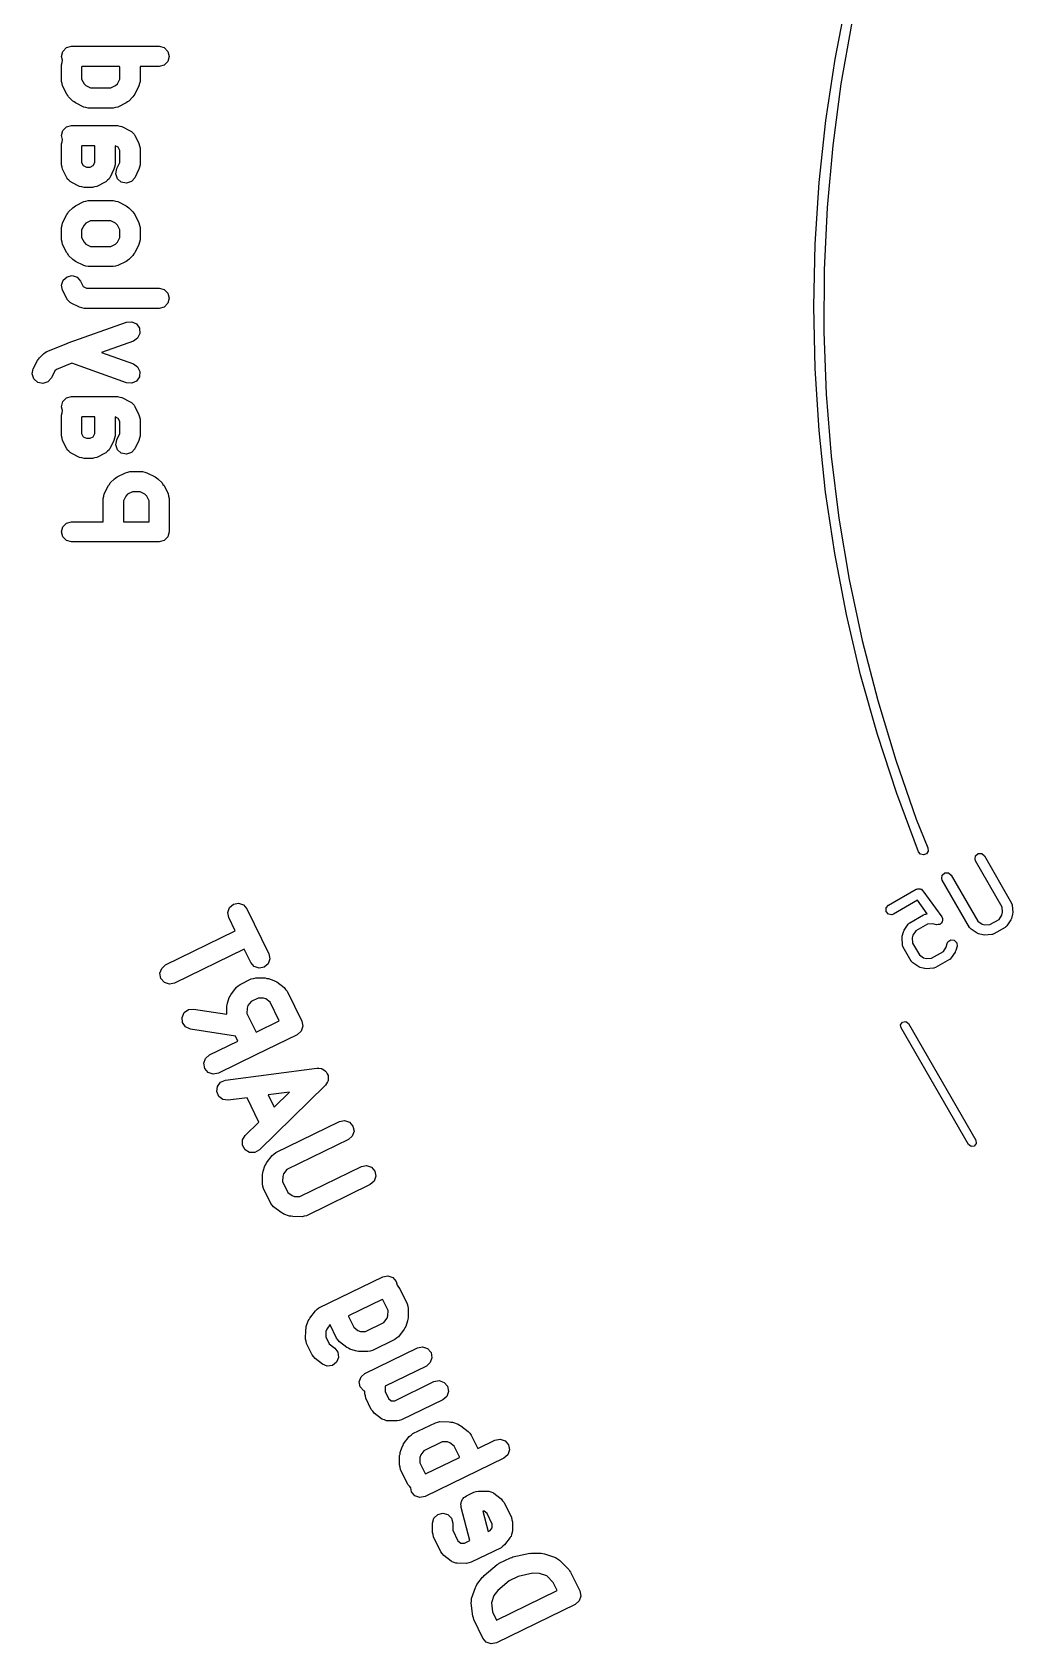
# Model space of a CAD drawing. Extents: x -1.35 to 1.47, y -0.86 to 0.86.
# Drawn here: x -1.316 to -0.743, y -0.781 to 0.161 of the extents above; entities that cross this region are included whole.
import ezdxf

# ---------------------------------------------------------------- set-up
doc = ezdxf.new("R2010")
doc.units = 0
doc.header["$MEASUREMENT"] = 0
doc.layers.add('BLACK', color=7, linetype='CONTINUOUS')

msp = doc.modelspace()

# ---------------------------------------------------------------- linework, layer by layer
at = {"layer": 'BLACK', "linetype": 'CONTINUOUS'}
for p, q in [((-0.84671, 0.14511), (-0.83983, 0.18072)), ((-0.83691, 0.16664), (-0.84326, 0.13081)), ((-1.29786, 0.14975), (-1.2957, 0.15191)), ((-1.2957, 0.15191), (-1.29275, 0.1527)), ((-1.29275, 0.1527), (-1.24157, 0.1527)), ((-1.24157, 0.1527), (-1.23861, 0.15191)), ((-1.23861, 0.15191), (-1.23645, 0.14975)), ((-1.29865, 0.14679), (-1.29786, 0.14975)), ((-1.29804, 0.14451), (-1.29865, 0.14679)), ((-1.29865, 0.14192), (-1.2983, 0.14323)), ((-1.29865, 0.13217), (-1.29865, 0.14192)), ((-1.2983, 0.14323), (-1.29804, 0.14451)), ((-1.23861, 0.14168), (-1.24157, 0.14089)), ((-1.23645, 0.14384), (-1.23861, 0.14168)), ((-1.23645, 0.14975), (-1.23566, 0.14679)), ((-1.23566, 0.14679), (-1.23645, 0.14384)), ((-0.85208, 0.10924), (-0.84671, 0.14511)), ((-1.2983, 0.13086), (-1.29865, 0.13217)), ((-1.28666, 0.14089), (-1.28684, 0.14053)), ((-1.28684, 0.14053), (-1.28684, 0.13356)), ((-1.28684, 0.13356), (-1.28546, 0.13079)), ((-1.26471, 0.14089), (-1.28666, 0.14089)), ((-1.26592, 0.13079), (-1.26453, 0.13356)), ((-1.26453, 0.14053), (-1.26471, 0.14089)), ((-1.26453, 0.13356), (-1.26453, 0.14053)), ((-1.25272, 0.13217), (-1.25307, 0.13086)), ((-1.24157, 0.14089), (-1.25272, 0.14089)), ((-1.25272, 0.14089), (-1.25272, 0.13217)), ((-1.29803, 0.12953), (-1.2983, 0.13086)), ((-1.29559, 0.12466), (-1.29803, 0.12953)), ((-1.29496, 0.12394), (-1.29559, 0.12466)), ((-1.29449, 0.12312), (-1.29496, 0.12394)), ((-1.29205, 0.12068), (-1.29449, 0.12312)), ((-1.28546, 0.13079), (-1.28438, 0.12971)), ((-1.28438, 0.12971), (-1.28161, 0.12833)), ((-1.28161, 0.12833), (-1.26977, 0.12833)), ((-1.26977, 0.12833), (-1.267, 0.12971)), ((-1.267, 0.12971), (-1.26592, 0.13079)), ((-1.25689, 0.12312), (-1.25933, 0.12068)), ((-1.25641, 0.12394), (-1.25689, 0.12312)), ((-1.25578, 0.12466), (-1.25641, 0.12394)), ((-1.25335, 0.12953), (-1.25578, 0.12466)), ((-1.25307, 0.13086), (-1.25335, 0.12953)), ((-0.84326, 0.13081), (-0.84807, 0.09474)), ((-1.29123, 0.12021), (-1.29205, 0.12068)), ((-1.29051, 0.11958), (-1.29123, 0.12021)), ((-1.28564, 0.11714), (-1.29051, 0.11958)), ((-1.28431, 0.11687), (-1.28564, 0.11714)), ((-1.283, 0.11652), (-1.28431, 0.11687)), ((-1.26838, 0.11652), (-1.283, 0.11652)), ((-1.26707, 0.11687), (-1.26838, 0.11652)), ((-1.26574, 0.11714), (-1.26707, 0.11687)), ((-1.26086, 0.11958), (-1.26574, 0.11714)), ((-1.26015, 0.12021), (-1.26086, 0.11958)), ((-1.25933, 0.12068), (-1.26015, 0.12021)), ((-1.29786, 0.10344), (-1.2957, 0.1056)), ((-1.2957, 0.1056), (-1.29275, 0.10639)), ((-1.29275, 0.10639), (-1.26594, 0.10639)), ((-1.26594, 0.10639), (-1.26463, 0.10604)), ((-1.26463, 0.10604), (-1.2633, 0.10577)), ((-1.2633, 0.10577), (-1.25842, 0.10333)), ((-0.85593, 0.07317), (-0.85208, 0.10924)), ((-1.29865, 0.10049), (-1.29786, 0.10344)), ((-1.29804, 0.0982), (-1.29865, 0.10049)), ((-1.29865, 0.09561), (-1.2983, 0.09692)), ((-1.29865, 0.08343), (-1.29865, 0.09561)), ((-1.2983, 0.09692), (-1.29804, 0.0982)), ((-1.28666, 0.09458), (-1.28684, 0.09422)), ((-1.28684, 0.09422), (-1.28684, 0.08482)), ((-1.27916, 0.09458), (-1.28666, 0.09458)), ((-1.27916, 0.08482), (-1.27916, 0.09458)), ((-1.2672, 0.09451), (-1.26735, 0.09422)), ((-1.26735, 0.09422), (-1.26735, 0.08343)), ((-1.26547, 0.09365), (-1.2672, 0.09451)), ((-1.25842, 0.10333), (-1.25815, 0.10309)), ((-1.25815, 0.10309), (-1.25781, 0.10298)), ((-1.25781, 0.10298), (-1.25702, 0.10209)), ((-1.25702, 0.10209), (-1.25614, 0.1013)), ((-1.25614, 0.1013), (-1.25602, 0.10096)), ((-1.25602, 0.10096), (-1.25578, 0.10069)), ((-1.25578, 0.10069), (-1.25335, 0.09582)), ((-1.25335, 0.09582), (-1.25307, 0.09449)), ((-1.25307, 0.09449), (-1.25272, 0.09318)), ((-0.84807, 0.09474), (-0.85133, 0.05849)), ((-1.28684, 0.08482), (-1.28591, 0.08295)), ((-1.28009, 0.08295), (-1.27916, 0.08482)), ((-1.26635, 0.08119), (-1.26453, 0.08482)), ((-1.26453, 0.09178), (-1.26547, 0.09365)), ((-1.26453, 0.08482), (-1.26453, 0.09178)), ((-1.25272, 0.09318), (-1.25272, 0.08343)), ((-1.2983, 0.08212), (-1.29865, 0.08343)), ((-1.29803, 0.08079), (-1.2983, 0.08212)), ((-1.29559, 0.07591), (-1.29803, 0.08079)), ((-1.29535, 0.07564), (-1.29559, 0.07591)), ((-1.29524, 0.0753), (-1.29535, 0.07564)), ((-1.28591, 0.08295), (-1.28404, 0.08202)), ((-1.28404, 0.08202), (-1.28196, 0.08202)), ((-1.28196, 0.08202), (-1.28009, 0.08295)), ((-1.27065, 0.07564), (-1.27076, 0.0753)), ((-1.27041, 0.07591), (-1.27065, 0.07564)), ((-1.26797, 0.08079), (-1.27041, 0.07591)), ((-1.2677, 0.08212), (-1.26797, 0.08079)), ((-1.26735, 0.08343), (-1.2677, 0.08212)), ((-1.26696, 0.0782), (-1.26635, 0.08119)), ((-1.26599, 0.0753), (-1.26696, 0.0782)), ((-1.25578, 0.07591), (-1.25781, 0.07362)), ((-1.25335, 0.08079), (-1.25578, 0.07591)), ((-1.25307, 0.08212), (-1.25335, 0.08079)), ((-1.25272, 0.08343), (-1.25307, 0.08212)), ((-1.29435, 0.07451), (-1.29524, 0.0753)), ((-1.29356, 0.07362), (-1.29435, 0.07451)), ((-1.29322, 0.07351), (-1.29356, 0.07362)), ((-1.29295, 0.07327), (-1.29322, 0.07351)), ((-1.28808, 0.07083), (-1.29295, 0.07327)), ((-1.28675, 0.07056), (-1.28808, 0.07083)), ((-1.28544, 0.07021), (-1.28675, 0.07056)), ((-1.28056, 0.07021), (-1.28544, 0.07021)), ((-1.27925, 0.07056), (-1.28056, 0.07021)), ((-1.27792, 0.07083), (-1.27925, 0.07056)), ((-1.27305, 0.07327), (-1.27792, 0.07083)), ((-1.27278, 0.07351), (-1.27305, 0.07327)), ((-1.27243, 0.07362), (-1.27278, 0.07351)), ((-1.27165, 0.07451), (-1.27243, 0.07362)), ((-1.27076, 0.0753), (-1.27165, 0.07451)), ((-1.26371, 0.07327), (-1.26599, 0.0753)), ((-1.26071, 0.07266), (-1.26371, 0.07327)), ((-1.25781, 0.07362), (-1.26071, 0.07266)), ((-0.85826, 0.03697), (-0.85593, 0.07317)), ((-1.29449, 0.05592), (-1.29205, 0.05836)), ((-1.29205, 0.05836), (-1.29123, 0.05883)), ((-1.29123, 0.05883), (-1.29051, 0.05946)), ((-1.29051, 0.05946), (-1.28564, 0.0619)), ((-1.28564, 0.0619), (-1.28431, 0.06217)), ((-1.28431, 0.06217), (-1.283, 0.06252)), ((-1.283, 0.06252), (-1.26838, 0.06252)), ((-1.26838, 0.06252), (-1.26707, 0.06217)), ((-1.26707, 0.06217), (-1.26574, 0.0619)), ((-1.26574, 0.0619), (-1.26086, 0.05946)), ((-1.26086, 0.05946), (-1.26015, 0.05883)), ((-1.26015, 0.05883), (-1.25933, 0.05836)), ((-1.25933, 0.05836), (-1.25689, 0.05592)), ((-0.85133, 0.05849), (-0.85306, 0.02214)), ((-1.29865, 0.04687), (-1.2983, 0.04818)), ((-1.2983, 0.04818), (-1.29803, 0.04951)), ((-1.29803, 0.04951), (-1.29559, 0.05438)), ((-1.29559, 0.05438), (-1.29496, 0.0551)), ((-1.29496, 0.0551), (-1.29449, 0.05592)), ((-1.28546, 0.04825), (-1.28684, 0.04548)), ((-1.28438, 0.04933), (-1.28546, 0.04825)), ((-1.28161, 0.05071), (-1.28438, 0.04933)), ((-1.26977, 0.05071), (-1.28161, 0.05071)), ((-1.267, 0.04933), (-1.26977, 0.05071)), ((-1.26592, 0.04825), (-1.267, 0.04933)), ((-1.26453, 0.04548), (-1.26592, 0.04825)), ((-1.25689, 0.05592), (-1.25641, 0.0551)), ((-1.25641, 0.0551), (-1.25578, 0.05438)), ((-1.25578, 0.05438), (-1.25335, 0.04951)), ((-1.25335, 0.04951), (-1.25307, 0.04818)), ((-1.25307, 0.04818), (-1.25272, 0.04687)), ((-1.29865, 0.03956), (-1.29865, 0.04687)), ((-1.2983, 0.03825), (-1.29865, 0.03956)), ((-1.29803, 0.03692), (-1.2983, 0.03825)), ((-1.28684, 0.04548), (-1.28684, 0.04095)), ((-1.28684, 0.04095), (-1.28546, 0.03818)), ((-1.28546, 0.03818), (-1.28438, 0.0371)), ((-1.267, 0.0371), (-1.26592, 0.03818)), ((-1.26592, 0.03818), (-1.26453, 0.04095)), ((-1.26453, 0.04095), (-1.26453, 0.04548)), ((-1.25307, 0.03825), (-1.25335, 0.03692)), ((-1.25272, 0.03956), (-1.25307, 0.03825)), ((-1.25272, 0.04687), (-1.25272, 0.03956)), ((-1.29559, 0.03204), (-1.29803, 0.03692)), ((-1.29496, 0.03133), (-1.29559, 0.03204)), ((-1.29449, 0.03051), (-1.29496, 0.03133)), ((-1.29205, 0.02807), (-1.29449, 0.03051)), ((-1.28438, 0.0371), (-1.28161, 0.03571)), ((-1.28161, 0.03571), (-1.26977, 0.03571)), ((-1.26977, 0.03571), (-1.267, 0.0371)), ((-1.25689, 0.03051), (-1.25933, 0.02807)), ((-1.25641, 0.03133), (-1.25689, 0.03051)), ((-1.25578, 0.03204), (-1.25641, 0.03133)), ((-1.25335, 0.03692), (-1.25578, 0.03204)), ((-0.85905, 0.00071), (-0.85826, 0.03697)), ((-1.29123, 0.02759), (-1.29205, 0.02807)), ((-1.29051, 0.02696), (-1.29123, 0.02759)), ((-1.28564, 0.02453), (-1.29051, 0.02696)), ((-1.28431, 0.02425), (-1.28564, 0.02453)), ((-1.283, 0.0239), (-1.28431, 0.02425)), ((-1.26838, 0.0239), (-1.283, 0.0239)), ((-1.26707, 0.02425), (-1.26838, 0.0239)), ((-1.26574, 0.02453), (-1.26707, 0.02425)), ((-1.26086, 0.02696), (-1.26574, 0.02453)), ((-1.26015, 0.02759), (-1.26086, 0.02696)), ((-1.25933, 0.02807), (-1.26015, 0.02759)), ((-0.85306, 0.02214), (-0.85322, -0.01425)), ((-1.29864, 0.0131), (-1.29768, 0.016)), ((-1.29803, 0.01011), (-1.29864, 0.0131)), ((-1.29559, 0.00523), (-1.29803, 0.01011)), ((-1.29768, 0.016), (-1.29539, 0.01803)), ((-1.29539, 0.01803), (-1.29239, 0.01864)), ((-1.29239, 0.01864), (-1.28949, 0.01768)), ((-1.28949, 0.01768), (-1.28747, 0.01539)), ((-1.28747, 0.01539), (-1.28591, 0.01228)), ((-1.28591, 0.01228), (-1.28404, 0.01134)), ((-1.28404, 0.01134), (-1.24157, 0.01134)), ((-1.24157, 0.01134), (-1.23861, 0.01055)), ((-1.23861, 0.01055), (-1.23645, 0.00839)), ((-1.29535, 0.00496), (-1.29559, 0.00523)), ((-1.29524, 0.00462), (-1.29535, 0.00496)), ((-1.29435, 0.00383), (-1.29524, 0.00462)), ((-1.29356, 0.00295), (-1.29435, 0.00383)), ((-1.29322, 0.00283), (-1.29356, 0.00295)), ((-1.29295, 0.00259), (-1.29322, 0.00283)), ((-1.28808, 0.00015), (-1.29295, 0.00259)), ((-1.28675, -0.00012), (-1.28808, 0.00015)), ((-1.23861, 0.00032), (-1.24157, -0.00047)), ((-1.23645, 0.00248), (-1.23861, 0.00032)), ((-1.23645, 0.00839), (-1.23566, 0.00544)), ((-1.23566, 0.00544), (-1.23645, 0.00248)), ((-0.85832, -0.03556), (-0.85905, 0.00071)), ((-1.29473, -0.02069), (-1.26061, -0.0085)), ((-1.28544, -0.00047), (-1.28675, -0.00012)), ((-1.24157, -0.00047), (-1.28544, -0.00047)), ((-1.26061, -0.0085), (-1.25757, -0.00825)), ((-1.25757, -0.00825), (-1.2548, -0.00956)), ((-1.25413, -0.01788), (-1.25664, -0.01962)), ((-1.2548, -0.00956), (-1.25307, -0.01207)), ((-1.25282, -0.01512), (-1.25413, -0.01788)), ((-1.25307, -0.01207), (-1.25282, -0.01512)), ((-0.85322, -0.01425), (-0.85184, -0.05062)), ((-1.31155, -0.02938), (-1.30911, -0.02695)), ((-1.30911, -0.02695), (-1.30808, -0.02635)), ((-1.30808, -0.02635), (-1.30713, -0.02564)), ((-1.30713, -0.02564), (-1.29494, -0.02076)), ((-1.29494, -0.02076), (-1.29483, -0.02075)), ((-1.29483, -0.02075), (-1.29473, -0.02069)), ((-1.25664, -0.01962), (-1.27519, -0.02625)), ((-1.27519, -0.02625), (-1.25664, -0.03287)), ((-1.3157, -0.03879), (-1.31509, -0.03579)), ((-1.31509, -0.03579), (-1.31265, -0.03092)), ((-1.31265, -0.03092), (-1.31202, -0.03021)), ((-1.31202, -0.03021), (-1.31155, -0.02938)), ((-1.30252, -0.03706), (-1.30453, -0.04107)), ((-1.30162, -0.03615), (-1.30252, -0.03706)), ((-1.29263, -0.03256), (-1.30162, -0.03615)), ((-1.26061, -0.04399), (-1.29263, -0.03256)), ((-1.25664, -0.03287), (-1.25413, -0.03461)), ((-1.25413, -0.03461), (-1.25282, -0.03737)), ((-1.25282, -0.03737), (-1.25307, -0.04042)), ((-0.85605, -0.07176), (-0.85832, -0.03556)), ((-1.31474, -0.04169), (-1.3157, -0.03879)), ((-1.31245, -0.04371), (-1.31474, -0.04169)), ((-1.30945, -0.04433), (-1.31245, -0.04371)), ((-1.30655, -0.04336), (-1.30945, -0.04433)), ((-1.30453, -0.04107), (-1.30655, -0.04336)), ((-1.25757, -0.04424), (-1.26061, -0.04399)), ((-1.2548, -0.04293), (-1.25757, -0.04424)), ((-1.25307, -0.04042), (-1.2548, -0.04293)), ((-1.29865, -0.05793), (-1.29786, -0.05498)), ((-1.29786, -0.05498), (-1.2957, -0.05282)), ((-1.2957, -0.05282), (-1.29275, -0.05202)), ((-1.29275, -0.05202), (-1.26594, -0.05202)), ((-1.26594, -0.05202), (-1.26463, -0.05238)), ((-1.26463, -0.05238), (-1.2633, -0.05265)), ((-1.2633, -0.05265), (-1.25842, -0.05509)), ((-1.25842, -0.05509), (-1.25815, -0.05532)), ((-1.25815, -0.05532), (-1.25781, -0.05544)), ((-1.25781, -0.05544), (-1.25702, -0.05633)), ((-1.25702, -0.05633), (-1.25614, -0.05711)), ((-0.85184, -0.05062), (-0.84891, -0.08689)), ((-1.29804, -0.06022), (-1.29865, -0.05793)), ((-1.29865, -0.0628), (-1.2983, -0.06149)), ((-1.29865, -0.07499), (-1.29865, -0.0628)), ((-1.2983, -0.06149), (-1.29804, -0.06022)), ((-1.28666, -0.06384), (-1.28684, -0.0642)), ((-1.28684, -0.0642), (-1.28684, -0.0736)), ((-1.27916, -0.06384), (-1.28666, -0.06384)), ((-1.27916, -0.0736), (-1.27916, -0.06384)), ((-1.2672, -0.0639), (-1.26735, -0.0642)), ((-1.26735, -0.0642), (-1.26735, -0.07499)), ((-1.26547, -0.06477), (-1.2672, -0.0639)), ((-1.26453, -0.06664), (-1.26547, -0.06477)), ((-1.25614, -0.05711), (-1.25602, -0.05746)), ((-1.25602, -0.05746), (-1.25578, -0.05773)), ((-1.25578, -0.05773), (-1.25335, -0.0626)), ((-1.25335, -0.0626), (-1.25307, -0.06393)), ((-1.25307, -0.06393), (-1.25272, -0.06524)), ((-1.25272, -0.06524), (-1.25272, -0.07499)), ((-1.2983, -0.0763), (-1.29865, -0.07499)), ((-1.28684, -0.0736), (-1.28591, -0.07546)), ((-1.28009, -0.07546), (-1.27916, -0.0736)), ((-1.26735, -0.07499), (-1.2677, -0.0763)), ((-1.26635, -0.07722), (-1.26453, -0.0736)), ((-1.26453, -0.0736), (-1.26453, -0.06664)), ((-1.25272, -0.07499), (-1.25307, -0.0763)), ((-0.85226, -0.10784), (-0.85605, -0.07176)), ((-1.29803, -0.07763), (-1.2983, -0.0763)), ((-1.29559, -0.08251), (-1.29803, -0.07763)), ((-1.29535, -0.08278), (-1.29559, -0.08251)), ((-1.29524, -0.08312), (-1.29535, -0.08278)), ((-1.29435, -0.08391), (-1.29524, -0.08312)), ((-1.29356, -0.08479), (-1.29435, -0.08391)), ((-1.28591, -0.07546), (-1.28404, -0.0764)), ((-1.28404, -0.0764), (-1.28196, -0.0764)), ((-1.28196, -0.0764), (-1.28009, -0.07546)), ((-1.27165, -0.08391), (-1.27243, -0.08479)), ((-1.27076, -0.08312), (-1.27165, -0.08391)), ((-1.27065, -0.08278), (-1.27076, -0.08312)), ((-1.27041, -0.08251), (-1.27065, -0.08278)), ((-1.26797, -0.07763), (-1.27041, -0.08251)), ((-1.2677, -0.0763), (-1.26797, -0.07763)), ((-1.26696, -0.08022), (-1.26635, -0.07722)), ((-1.26599, -0.08312), (-1.26696, -0.08022)), ((-1.26371, -0.08515), (-1.26599, -0.08312)), ((-1.25578, -0.08251), (-1.25781, -0.08479)), ((-1.25335, -0.07763), (-1.25578, -0.08251)), ((-1.25307, -0.0763), (-1.25335, -0.07763)), ((-1.29322, -0.08491), (-1.29356, -0.08479)), ((-1.29295, -0.08515), (-1.29322, -0.08491)), ((-1.28808, -0.08758), (-1.29295, -0.08515)), ((-1.28675, -0.08786), (-1.28808, -0.08758)), ((-1.28544, -0.08821), (-1.28675, -0.08786)), ((-1.28056, -0.08821), (-1.28544, -0.08821)), ((-1.27925, -0.08786), (-1.28056, -0.08821)), ((-1.27792, -0.08758), (-1.27925, -0.08786)), ((-1.27305, -0.08515), (-1.27792, -0.08758)), ((-1.27278, -0.08491), (-1.27305, -0.08515)), ((-1.27243, -0.08479), (-1.27278, -0.08491)), ((-1.26071, -0.08576), (-1.26371, -0.08515)), ((-1.25781, -0.08479), (-1.26071, -0.08576)), ((-0.84891, -0.08689), (-0.84443, -0.12301)), ((-1.27122, -0.10403), (-1.27059, -0.10332)), ((-1.27059, -0.10332), (-1.27011, -0.1025)), ((-1.27011, -0.1025), (-1.26768, -0.10006)), ((-1.26768, -0.10006), (-1.26685, -0.09959)), ((-1.26685, -0.09959), (-1.26614, -0.09895)), ((-1.26614, -0.09895), (-1.26127, -0.09652)), ((-1.26127, -0.09652), (-1.25994, -0.09625)), ((-1.25994, -0.09625), (-1.25863, -0.09589)), ((-1.25863, -0.09589), (-1.25132, -0.09589)), ((-1.25132, -0.09589), (-1.25, -0.09625)), ((-1.25, -0.09625), (-1.24867, -0.09652)), ((-1.24867, -0.09652), (-1.2438, -0.09895)), ((-1.2438, -0.09895), (-1.24309, -0.09959)), ((-1.24309, -0.09959), (-1.24227, -0.10006)), ((-1.24227, -0.10006), (-1.23983, -0.1025)), ((-1.23983, -0.1025), (-1.23935, -0.10332)), ((-1.23935, -0.10332), (-1.23872, -0.10403)), ((-1.27428, -0.11155), (-1.27393, -0.11024)), ((-1.27428, -0.12514), (-1.27428, -0.11155)), ((-1.27393, -0.11024), (-1.27366, -0.10891)), ((-1.27366, -0.10891), (-1.27122, -0.10403)), ((-1.26109, -0.11017), (-1.26247, -0.11294)), ((-1.26247, -0.11294), (-1.26247, -0.12514)), ((-1.26, -0.10909), (-1.26109, -0.11017)), ((-1.25723, -0.1077), (-1.26, -0.10909)), ((-1.25271, -0.1077), (-1.25723, -0.1077)), ((-1.24994, -0.10909), (-1.25271, -0.1077)), ((-1.24886, -0.11017), (-1.24994, -0.10909)), ((-1.24747, -0.11294), (-1.24886, -0.11017)), ((-1.24747, -0.12514), (-1.24747, -0.11294)), ((-1.23872, -0.10403), (-1.23629, -0.10891)), ((-1.23629, -0.10891), (-1.23601, -0.11024)), ((-1.23601, -0.11024), (-1.23566, -0.11155)), ((-1.23566, -0.11155), (-1.23566, -0.13105)), ((-0.84695, -0.14372), (-0.85226, -0.10784)), ((-1.29865, -0.13105), (-1.29786, -0.12809)), ((-1.29786, -0.134), (-1.29865, -0.13105)), ((-1.29786, -0.12809), (-1.2957, -0.12593)), ((-1.2957, -0.12593), (-1.29275, -0.12514)), ((-1.29275, -0.12514), (-1.27428, -0.12514)), ((-1.26247, -0.12514), (-1.24747, -0.12514)), ((-1.23566, -0.13105), (-1.23645, -0.134)), ((-0.84443, -0.12301), (-0.83842, -0.1589)), ((-1.2957, -0.13616), (-1.29786, -0.134)), ((-1.29275, -0.13695), (-1.2957, -0.13616)), ((-1.26838, -0.13695), (-1.29275, -0.13695)), ((-1.24157, -0.13695), (-1.26838, -0.13695)), ((-1.23861, -0.13616), (-1.24157, -0.13695)), ((-1.23645, -0.134), (-1.23861, -0.13616)), ((-0.84012, -0.17934), (-0.84695, -0.14372)), ((-0.83842, -0.1589), (-0.83088, -0.1945)), ((-0.8318, -0.21465), (-0.84012, -0.17934)), ((-0.83088, -0.1945), (-0.82183, -0.22975)), ((-0.822, -0.24957), (-0.8318, -0.21465)), ((-0.82183, -0.22975), (-0.81129, -0.26458)), ((-0.81073, -0.28405), (-0.822, -0.24957)), ((-0.81129, -0.26458), (-0.79927, -0.29893)), ((-0.79802, -0.31802), (-0.81073, -0.28405)), ((-0.79927, -0.29893), (-0.79253, -0.31584)), ((-0.79685, -0.31943), (-0.79802, -0.31802)), ((-0.79508, -0.31988), (-0.79685, -0.31943)), ((-0.79339, -0.3192), (-0.79508, -0.31988)), ((-0.79241, -0.31766), (-0.79339, -0.3192)), ((-0.79253, -0.31584), (-0.79241, -0.31766)), ((-0.76462, -0.32045), (-0.76307, -0.31915)), ((-0.76307, -0.31915), (-0.76105, -0.31915)), ((-0.76105, -0.31915), (-0.7595, -0.32045)), ((-0.76497, -0.32244), (-0.76462, -0.32045)), ((-0.76462, -0.3234), (-0.76497, -0.32244)), ((-0.74903, -0.3504), (-0.76462, -0.3234)), ((-0.7595, -0.32045), (-0.74357, -0.34805)), ((-0.78445, -0.33369), (-0.7841, -0.3317)), ((-0.7841, -0.33465), (-0.78445, -0.33369)), ((-0.7841, -0.3317), (-0.78255, -0.3304)), ((-0.76816, -0.36225), (-0.7841, -0.33465)), ((-0.78255, -0.3304), (-0.78053, -0.3304)), ((-0.78053, -0.3304), (-0.77899, -0.3317)), ((-0.77899, -0.3317), (-0.7634, -0.35869)), ((-1.19819, -0.34864), (-1.19519, -0.34806)), ((-1.19519, -0.34806), (-1.1923, -0.34905)), ((-0.81549, -0.34936), (-0.79926, -0.33999)), ((-0.79862, -0.34644), (-0.81254, -0.35448)), ((-0.79926, -0.33999), (-0.79911, -0.33993)), ((-0.79911, -0.33993), (-0.79906, -0.33989)), ((-0.79906, -0.33989), (-0.79894, -0.33987)), ((-0.79894, -0.33987), (-0.79829, -0.33964)), ((-0.79288, -0.35441), (-0.79862, -0.34644)), ((-0.79829, -0.33964), (-0.79767, -0.33975)), ((-0.79767, -0.33975), (-0.79705, -0.33969)), ((-0.79705, -0.33969), (-0.79671, -0.33992)), ((-0.79671, -0.33992), (-0.7963, -0.33999)), ((-0.7963, -0.33999), (-0.7959, -0.34047)), ((-0.7959, -0.34047), (-0.79538, -0.34082)), ((-0.79538, -0.34082), (-0.78438, -0.35612)), ((-0.74357, -0.34805), (-0.74322, -0.34901)), ((-1.20149, -0.35353), (-1.2005, -0.35064)), ((-1.20091, -0.35654), (-1.20149, -0.35353)), ((-1.19709, -0.36437), (-1.20091, -0.35654)), ((-1.2005, -0.35064), (-1.19819, -0.34864)), ((-1.1923, -0.34905), (-1.19029, -0.35136)), ((-1.19029, -0.35136), (-1.17747, -0.37765)), ((-0.81679, -0.35091), (-0.81549, -0.34936)), ((-0.81679, -0.35293), (-0.81679, -0.35091)), ((-0.81549, -0.35448), (-0.81679, -0.35293)), ((-0.8135, -0.35483), (-0.81549, -0.35448)), ((-0.81254, -0.35448), (-0.8135, -0.35483)), ((-0.80312, -0.35954), (-0.795, -0.35485)), ((-0.795, -0.35485), (-0.79404, -0.3545)), ((-0.79404, -0.3545), (-0.79387, -0.35453)), ((-0.79387, -0.35453), (-0.7937, -0.35446)), ((-0.7937, -0.35446), (-0.79288, -0.35441)), ((-0.78438, -0.35612), (-0.78394, -0.35705)), ((-0.78393, -0.35708), (-0.78402, -0.35807)), ((-0.78394, -0.35705), (-0.78394, -0.35706)), ((-0.78394, -0.35706), (-0.78393, -0.35708)), ((-0.75624, -0.36061), (-0.75095, -0.35756)), ((-0.75095, -0.35756), (-0.74929, -0.35504)), ((-0.74929, -0.35504), (-0.74885, -0.35341)), ((-0.74885, -0.35341), (-0.74903, -0.3504)), ((-0.74409, -0.3579), (-0.7464, -0.3614)), ((-0.74408, -0.35783), (-0.74409, -0.3579)), ((-0.74371, -0.35703), (-0.74408, -0.35783)), ((-0.74302, -0.35447), (-0.74371, -0.35703)), ((-0.74322, -0.34901), (-0.74325, -0.34919)), ((-0.74325, -0.34919), (-0.74318, -0.34935)), ((-0.74318, -0.34935), (-0.74292, -0.35353)), ((-0.74292, -0.35353), (-0.74303, -0.35441)), ((-0.74303, -0.35441), (-0.74302, -0.35447)), ((-1.23778, -0.38422), (-1.19709, -0.36437)), ((-0.80749, -0.36739), (-0.80681, -0.36483)), ((-0.80681, -0.36483), (-0.80643, -0.36403)), ((-0.80643, -0.36403), (-0.80642, -0.36397)), ((-0.80642, -0.36397), (-0.80411, -0.36047)), ((-0.80411, -0.36047), (-0.8034, -0.35973)), ((-0.8034, -0.35973), (-0.80324, -0.35967)), ((-0.80324, -0.35967), (-0.80312, -0.35954)), ((-0.80123, -0.36682), (-0.80166, -0.36846)), ((-0.79956, -0.3643), (-0.80123, -0.36682)), ((-0.79265, -0.36031), (-0.79956, -0.3643)), ((-0.78964, -0.36013), (-0.79265, -0.36031)), ((-0.78755, -0.3607), (-0.78964, -0.36013)), ((-0.78753, -0.36069), (-0.78755, -0.3607)), ((-0.78751, -0.36071), (-0.78753, -0.36069)), ((-0.78652, -0.36061), (-0.78751, -0.36071)), ((-0.78553, -0.36052), (-0.78652, -0.36061)), ((-0.78552, -0.36051), (-0.78553, -0.36052)), ((-0.7855, -0.36051), (-0.78552, -0.36051)), ((-0.78481, -0.35979), (-0.7855, -0.36051)), ((-0.78411, -0.35909), (-0.78481, -0.35979)), ((-0.7841, -0.35907), (-0.78411, -0.35909)), ((-0.78409, -0.35906), (-0.7841, -0.35907)), ((-0.78402, -0.35807), (-0.78409, -0.35906)), ((-0.76803, -0.36236), (-0.76816, -0.36225)), ((-0.76798, -0.36253), (-0.76803, -0.36236)), ((-0.76723, -0.36324), (-0.76798, -0.36253)), ((-0.76374, -0.36555), (-0.76723, -0.36324)), ((-0.76367, -0.36556), (-0.76374, -0.36555)), ((-0.76287, -0.36594), (-0.76367, -0.36556)), ((-0.7634, -0.35869), (-0.76088, -0.36035)), ((-0.76031, -0.36662), (-0.76287, -0.36594)), ((-0.76088, -0.36035), (-0.75925, -0.36079)), ((-0.76025, -0.36662), (-0.76031, -0.36662)), ((-0.75937, -0.36672), (-0.76025, -0.36662)), ((-0.75519, -0.36647), (-0.75937, -0.36672)), ((-0.75925, -0.36079), (-0.75624, -0.36061)), ((-0.75502, -0.3664), (-0.75519, -0.36647)), ((-0.75485, -0.36643), (-0.75502, -0.3664)), ((-0.75389, -0.36607), (-0.75485, -0.36643)), ((-0.74739, -0.36233), (-0.75389, -0.36607)), ((-0.74728, -0.36219), (-0.74739, -0.36233)), ((-0.74711, -0.36214), (-0.74728, -0.36219)), ((-0.7464, -0.3614), (-0.74711, -0.36214)), ((-1.19191, -0.37499), (-1.2326, -0.39483)), ((-1.18809, -0.38282), (-1.19191, -0.37499)), ((-0.80759, -0.36833), (-0.80749, -0.36746)), ((-0.80734, -0.37252), (-0.80759, -0.36833)), ((-0.80749, -0.36746), (-0.80749, -0.36739)), ((-0.80727, -0.37268), (-0.80734, -0.37252)), ((-0.8073, -0.37285), (-0.80727, -0.37268)), ((-0.80695, -0.37382), (-0.8073, -0.37285)), ((-0.80226, -0.38194), (-0.80695, -0.37382)), ((-0.80166, -0.36846), (-0.80148, -0.37147)), ((-0.80148, -0.37147), (-0.79749, -0.37838)), ((-0.79033, -0.3803), (-0.78342, -0.37631)), ((-0.78342, -0.37631), (-0.78176, -0.37379)), ((-0.78176, -0.37379), (-0.7812, -0.37169)), ((-0.7812, -0.37169), (-0.78076, -0.37076)), ((-0.78076, -0.37076), (-0.77911, -0.36961)), ((-0.77911, -0.36961), (-0.7771, -0.36978)), ((-0.77657, -0.37665), (-0.77888, -0.38014)), ((-0.7771, -0.36978), (-0.77567, -0.37121)), ((-0.77655, -0.37658), (-0.77657, -0.37665)), ((-0.77618, -0.37578), (-0.77655, -0.37658)), ((-0.77549, -0.37322), (-0.77618, -0.37578)), ((-0.77567, -0.37121), (-0.77549, -0.37322)), ((-1.24009, -0.38622), (-1.23778, -0.38422)), ((-1.18608, -0.38513), (-1.18809, -0.38282)), ((-1.18319, -0.38612), (-1.18608, -0.38513)), ((-1.18019, -0.38554), (-1.18319, -0.38612)), ((-1.17789, -0.38354), (-1.18019, -0.38554)), ((-1.17689, -0.38065), (-1.17789, -0.38354)), ((-1.17747, -0.37765), (-1.17689, -0.38065)), ((-0.80212, -0.38205), (-0.80226, -0.38194)), ((-0.80207, -0.38222), (-0.80212, -0.38205)), ((-0.80133, -0.38292), (-0.80207, -0.38222)), ((-0.79783, -0.38523), (-0.80133, -0.38292)), ((-0.79777, -0.38525), (-0.79783, -0.38523)), ((-0.79697, -0.38562), (-0.79777, -0.38525)), ((-0.79749, -0.37838), (-0.79498, -0.38004)), ((-0.79441, -0.38631), (-0.79697, -0.38562)), ((-0.79498, -0.38004), (-0.79334, -0.38048)), ((-0.78928, -0.38615), (-0.79347, -0.3864)), ((-0.79334, -0.38048), (-0.79033, -0.3803)), ((-0.78912, -0.38608), (-0.78928, -0.38615)), ((-0.78895, -0.38611), (-0.78912, -0.38608)), ((-0.78798, -0.38576), (-0.78895, -0.38611)), ((-0.77986, -0.38107), (-0.78798, -0.38576)), ((-0.77975, -0.38094), (-0.77986, -0.38107)), ((-0.77958, -0.38089), (-0.77975, -0.38094)), ((-0.77888, -0.38014), (-0.77958, -0.38089)), ((-1.24108, -0.38911), (-1.24009, -0.38622)), ((-1.2405, -0.39211), (-1.24108, -0.38911)), ((-1.23849, -0.39442), (-1.2405, -0.39211)), ((-1.2356, -0.39542), (-1.23849, -0.39442)), ((-1.2326, -0.39483), (-1.2356, -0.39542)), ((-1.19532, -0.39644), (-1.19429, -0.39555)), ((-1.19429, -0.39555), (-1.18772, -0.39234)), ((-1.18772, -0.39234), (-1.18639, -0.39208)), ((-1.18639, -0.39208), (-1.18507, -0.39175)), ((-1.18507, -0.39175), (-1.17962, -0.3918)), ((-1.17962, -0.3918), (-1.17871, -0.39205)), ((-1.17871, -0.39205), (-1.17776, -0.39212)), ((-1.17776, -0.39212), (-1.1745, -0.39324)), ((-1.1745, -0.39324), (-1.17371, -0.39377)), ((-1.17371, -0.39377), (-1.17283, -0.39414)), ((-1.17283, -0.39414), (-1.16851, -0.39745)), ((-0.79434, -0.3863), (-0.79441, -0.38631)), ((-0.79347, -0.3864), (-0.79434, -0.3863)), ((-1.20172, -0.40652), (-1.2006, -0.40326)), ((-1.2006, -0.40326), (-1.20007, -0.40247)), ((-1.20007, -0.40247), (-1.19971, -0.40159)), ((-1.19971, -0.40159), (-1.19639, -0.39727)), ((-1.19639, -0.39727), (-1.19532, -0.39644)), ((-1.1838, -0.40357), (-1.18786, -0.40555)), ((-1.1807, -0.4036), (-1.1838, -0.40357)), ((-1.17925, -0.4041), (-1.1807, -0.4036)), ((-1.17679, -0.40598), (-1.17925, -0.4041)), ((-1.16851, -0.39745), (-1.16768, -0.39853)), ((-1.16768, -0.39853), (-1.16679, -0.39955)), ((-1.16679, -0.39955), (-1.15824, -0.41707)), ((-1.2282, -0.41489), (-1.22696, -0.4121)), ((-1.22696, -0.4121), (-1.22449, -0.4103)), ((-1.22449, -0.4103), (-1.22145, -0.40998)), ((-1.22145, -0.40998), (-1.20209, -0.41304)), ((-1.20209, -0.41304), (-1.20204, -0.40838)), ((-1.20204, -0.40838), (-1.20179, -0.40747)), ((-1.20179, -0.40747), (-1.20172, -0.40652)), ((-1.19024, -0.40946), (-1.19027, -0.41256)), ((-1.19027, -0.41256), (-1.18493, -0.42352)), ((-1.18975, -0.40801), (-1.19024, -0.40946)), ((-1.18786, -0.40555), (-1.18975, -0.40801)), ((-1.17145, -0.41694), (-1.17679, -0.40598)), ((-1.22788, -0.41793), (-1.2282, -0.41489)), ((-1.22609, -0.4204), (-1.22788, -0.41793)), ((-1.22329, -0.42165), (-1.22609, -0.4204)), ((-1.19695, -0.42581), (-1.22329, -0.42165)), ((-1.18493, -0.42352), (-1.17145, -0.41694)), ((-1.15865, -0.42296), (-1.16096, -0.42497)), ((-1.15766, -0.42007), (-1.15865, -0.42296)), ((-1.15824, -0.41707), (-1.15824, -0.41707)), ((-1.15824, -0.41707), (-1.15766, -0.42007)), ((-0.80845, -0.41912), (-0.80728, -0.41761)), ((-0.8082, -0.42102), (-0.80845, -0.41912)), ((-0.76883, -0.48921), (-0.8082, -0.42102)), ((-0.80728, -0.41761), (-0.80539, -0.41736)), ((-0.80539, -0.41736), (-0.80387, -0.41852)), ((-0.80387, -0.41852), (-0.7645, -0.48671)), ((-1.21214, -0.43679), (-1.19554, -0.4287)), ((-1.19554, -0.4287), (-1.19695, -0.42581)), ((-1.16096, -0.42497), (-1.18506, -0.43672)), ((-1.21544, -0.44169), (-1.21445, -0.4388)), ((-1.21486, -0.44469), (-1.21544, -0.44169)), ((-1.21445, -0.4388), (-1.21214, -0.43679)), ((-1.18506, -0.43672), (-1.20696, -0.44741)), ((-1.18506, -0.43672), (-1.18506, -0.43672)), ((-1.18506, -0.43672), (-1.18506, -0.43672)), ((-1.21285, -0.44699), (-1.21486, -0.44469)), ((-1.20996, -0.44799), (-1.21285, -0.44699)), ((-1.20696, -0.44741), (-1.20996, -0.44799)), ((-1.20567, -0.45275), (-1.20285, -0.45158)), ((-1.20285, -0.45158), (-1.14937, -0.44448)), ((-1.14937, -0.44448), (-1.14819, -0.44463)), ((-1.14819, -0.44463), (-1.14701, -0.44464)), ((-1.14701, -0.44464), (-1.1467, -0.44483)), ((-1.1467, -0.44483), (-1.14634, -0.44487)), ((-1.14634, -0.44487), (-1.1454, -0.44559)), ((-1.1454, -0.44559), (-1.14438, -0.4462)), ((-1.14438, -0.4462), (-1.1442, -0.44651)), ((-1.1442, -0.44651), (-1.14391, -0.44673)), ((-1.14391, -0.44673), (-1.14346, -0.44782)), ((-1.14346, -0.44782), (-1.14287, -0.44886)), ((-1.1429, -0.45192), (-1.14309, -0.45223)), ((-1.14289, -0.45073), (-1.1429, -0.45192)), ((-1.14274, -0.44955), (-1.14289, -0.45073)), ((-1.14287, -0.44886), (-1.14288, -0.44922)), ((-1.14288, -0.44922), (-1.14274, -0.44955)), ((-1.20793, -0.45821), (-1.20753, -0.45518)), ((-1.20675, -0.46103), (-1.20793, -0.45821)), ((-1.20753, -0.45518), (-1.20567, -0.45275)), ((-1.20433, -0.46289), (-1.20675, -0.46103)), ((-1.14446, -0.45455), (-1.18298, -0.49232)), ((-1.16538, -0.45852), (-1.17789, -0.46018)), ((-1.17789, -0.46018), (-1.17439, -0.46736)), ((-1.17439, -0.46736), (-1.16538, -0.45852)), ((-1.14385, -0.45353), (-1.14446, -0.45455)), ((-1.14313, -0.45258), (-1.14385, -0.45353)), ((-1.14309, -0.45223), (-1.14313, -0.45258)), ((-1.20129, -0.46329), (-1.20433, -0.46289)), ((-1.19023, -0.46182), (-1.20129, -0.46329)), ((-1.18328, -0.47607), (-1.19023, -0.46182)), ((-1.19125, -0.48388), (-1.18328, -0.47607)), ((-1.17346, -0.49385), (-1.13622, -0.47569)), ((-1.13622, -0.47569), (-1.13322, -0.47511)), ((-1.13322, -0.47511), (-1.13033, -0.4761)), ((-1.13033, -0.4761), (-1.12833, -0.47841)), ((-1.12833, -0.47841), (-1.12774, -0.48141)), ((-1.19283, -0.48957), (-1.1928, -0.48652)), ((-1.19133, -0.49223), (-1.19283, -0.48957)), ((-1.1928, -0.48652), (-1.19125, -0.48388)), ((-1.13105, -0.48631), (-1.16703, -0.50386)), ((-1.12874, -0.4843), (-1.13105, -0.48631)), ((-1.12774, -0.48141), (-1.12874, -0.4843)), ((-0.76731, -0.49038), (-0.76883, -0.48921)), ((-0.76425, -0.48861), (-0.76541, -0.49013)), ((-0.7645, -0.48671), (-0.76425, -0.48861)), ((-1.1887, -0.49379), (-1.19133, -0.49223)), ((-1.18564, -0.49382), (-1.1887, -0.49379)), ((-1.18298, -0.49232), (-1.18564, -0.49382)), ((-1.17888, -0.4999), (-1.17556, -0.49557)), ((-1.17556, -0.49557), (-1.17449, -0.49474)), ((-1.17449, -0.49474), (-1.17346, -0.49385)), ((-0.76541, -0.49013), (-0.76731, -0.49038)), ((-1.18127, -0.51214), (-1.18121, -0.50669)), ((-1.18121, -0.50669), (-1.18096, -0.50577)), ((-1.18096, -0.50577), (-1.18089, -0.50482)), ((-1.18089, -0.50482), (-1.17977, -0.50157)), ((-1.17977, -0.50157), (-1.17924, -0.50078)), ((-1.17924, -0.50078), (-1.17888, -0.4999)), ((-1.16941, -0.50776), (-1.16944, -0.51086)), ((-1.16891, -0.50632), (-1.16941, -0.50776)), ((-1.16703, -0.50386), (-1.16891, -0.50632)), ((-1.15939, -0.51953), (-1.1234, -0.50198)), ((-1.1234, -0.50198), (-1.1204, -0.50139)), ((-1.1204, -0.50139), (-1.11751, -0.50239)), ((-1.11751, -0.50239), (-1.11551, -0.5047)), ((-1.11492, -0.5077), (-1.11592, -0.51059)), ((-1.11551, -0.5047), (-1.11492, -0.5077)), ((-1.18093, -0.51345), (-1.18127, -0.51214)), ((-1.18067, -0.51479), (-1.18093, -0.51345)), ((-1.1764, -0.52355), (-1.18067, -0.51479)), ((-1.16944, -0.51086), (-1.16639, -0.51712)), ((-1.16639, -0.51712), (-1.16393, -0.519)), ((-1.11823, -0.51259), (-1.15546, -0.53075)), ((-1.11592, -0.51059), (-1.11823, -0.51259)), ((-1.17551, -0.52457), (-1.1764, -0.52355)), ((-1.17468, -0.52565), (-1.17551, -0.52457)), ((-1.17035, -0.52896), (-1.17468, -0.52565)), ((-1.16393, -0.519), (-1.16249, -0.5195)), ((-1.16249, -0.5195), (-1.15939, -0.51953)), ((-1.16947, -0.52932), (-1.17035, -0.52896)), ((-1.16868, -0.52985), (-1.16947, -0.52932)), ((-1.16543, -0.53098), (-1.16868, -0.52985)), ((-1.16448, -0.53104), (-1.16543, -0.53098)), ((-1.16356, -0.5313), (-1.16448, -0.53104)), ((-1.15811, -0.53135), (-1.16356, -0.5313)), ((-1.1568, -0.53101), (-1.15811, -0.53135)), ((-1.15546, -0.53075), (-1.1568, -0.53101)), ((-1.1482, -0.58457), (-1.11096, -0.56641)), ((-1.11096, -0.56641), (-1.10796, -0.56583)), ((-1.10796, -0.56583), (-1.10507, -0.56682)), ((-1.10507, -0.56682), (-1.10306, -0.56913)), ((-1.10306, -0.56913), (-1.10261, -0.57145)), ((-1.10261, -0.57145), (-1.10182, -0.57249)), ((-1.10182, -0.57249), (-1.10092, -0.57351)), ((-1.10092, -0.57351), (-1.09665, -0.58227)), ((-1.11125, -0.57969), (-1.13098, -0.58931)), ((-1.11093, -0.57994), (-1.11125, -0.57969)), ((-1.10788, -0.5862), (-1.11093, -0.57994)), ((-1.09665, -0.58227), (-1.09639, -0.5836)), ((-1.09639, -0.5836), (-1.09605, -0.58492)), ((-1.15563, -0.59554), (-1.1545, -0.59228)), ((-1.1545, -0.59228), (-1.15397, -0.5915)), ((-1.15397, -0.5915), (-1.15361, -0.59062)), ((-1.15361, -0.59062), (-1.1503, -0.58629)), ((-1.1503, -0.58629), (-1.14922, -0.58546)), ((-1.14922, -0.58546), (-1.1482, -0.58457)), ((-1.13098, -0.58931), (-1.13098, -0.58972)), ((-1.13098, -0.58972), (-1.12793, -0.59598)), ((-1.12093, -0.59839), (-1.11029, -0.5932)), ((-1.11029, -0.5932), (-1.10841, -0.59074)), ((-1.10841, -0.59074), (-1.10791, -0.58929)), ((-1.10791, -0.58929), (-1.10788, -0.5862)), ((-1.09643, -0.59223), (-1.09755, -0.59549)), ((-1.09636, -0.59128), (-1.09643, -0.59223)), ((-1.09611, -0.59037), (-1.09636, -0.59128)), ((-1.09605, -0.58492), (-1.09611, -0.59037)), ((-1.156, -0.60286), (-1.15595, -0.59741)), ((-1.15595, -0.59741), (-1.15569, -0.59649)), ((-1.15569, -0.59649), (-1.15563, -0.59554)), ((-1.14415, -0.59848), (-1.14418, -0.60158)), ((-1.14418, -0.60158), (-1.1422, -0.60564)), ((-1.14365, -0.59704), (-1.14415, -0.59848)), ((-1.14177, -0.59458), (-1.14365, -0.59704)), ((-1.14176, -0.59457), (-1.14177, -0.59458)), ((-1.13793, -0.60241), (-1.14176, -0.59457)), ((-1.13704, -0.60343), (-1.13793, -0.60241)), ((-1.12793, -0.59598), (-1.12547, -0.59786)), ((-1.12547, -0.59786), (-1.12402, -0.59836)), ((-1.12402, -0.59836), (-1.12093, -0.59839)), ((-1.10283, -0.60231), (-1.10386, -0.6032)), ((-1.10176, -0.60149), (-1.10283, -0.60231)), ((-1.09845, -0.59716), (-1.10176, -0.60149)), ((-1.09808, -0.59628), (-1.09845, -0.59716)), ((-1.09755, -0.59549), (-1.09808, -0.59628)), ((-1.15566, -0.60417), (-1.156, -0.60286)), ((-1.1554, -0.6055), (-1.15566, -0.60417)), ((-1.1522, -0.61208), (-1.1554, -0.6055)), ((-1.15131, -0.6131), (-1.1522, -0.61208)), ((-1.1422, -0.60564), (-1.13897, -0.60811)), ((-1.13897, -0.60811), (-1.13711, -0.61053)), ((-1.13711, -0.61053), (-1.13671, -0.61356)), ((-1.13622, -0.60451), (-1.13704, -0.60343)), ((-1.13189, -0.60782), (-1.13622, -0.60451)), ((-1.13101, -0.60818), (-1.13189, -0.60782)), ((-1.13022, -0.60871), (-1.13101, -0.60818)), ((-1.12696, -0.60984), (-1.13022, -0.60871)), ((-1.12601, -0.6099), (-1.12696, -0.60984)), ((-1.1251, -0.61016), (-1.12601, -0.6099)), ((-1.11965, -0.61021), (-1.1251, -0.61016)), ((-1.12133, -0.62299), (-1.09066, -0.60803)), ((-1.11833, -0.60987), (-1.11965, -0.61021)), ((-1.117, -0.60961), (-1.11833, -0.60987)), ((-1.10386, -0.6032), (-1.117, -0.60961)), ((-1.09066, -0.60803), (-1.08766, -0.60745)), ((-1.08766, -0.60745), (-1.08477, -0.60844)), ((-1.08477, -0.60844), (-1.08276, -0.61075)), ((-1.08276, -0.61075), (-1.08218, -0.61375)), ((-1.15048, -0.61418), (-1.15131, -0.6131)), ((-1.14615, -0.61749), (-1.15048, -0.61418)), ((-1.14333, -0.61866), (-1.14615, -0.61749)), ((-1.1403, -0.61825), (-1.14333, -0.61866)), ((-1.13788, -0.61639), (-1.1403, -0.61825)), ((-1.13671, -0.61356), (-1.13788, -0.61639)), ((-1.08548, -0.61865), (-1.10957, -0.63039)), ((-1.08317, -0.61664), (-1.08548, -0.61865)), ((-1.08218, -0.61375), (-1.08317, -0.61664)), ((-1.12463, -0.62788), (-1.12363, -0.62499)), ((-1.12405, -0.63088), (-1.12463, -0.62788)), ((-1.12204, -0.63319), (-1.12405, -0.63088)), ((-1.12363, -0.62499), (-1.12133, -0.62299)), ((-1.10958, -0.63043), (-1.10961, -0.63353)), ((-1.10957, -0.63039), (-1.10958, -0.63043)), ((-1.10389, -0.63889), (-1.08104, -0.62774)), ((-1.08104, -0.62774), (-1.07804, -0.62716)), ((-1.07804, -0.62716), (-1.07515, -0.62816)), ((-1.07515, -0.62816), (-1.07315, -0.63046)), ((-1.07315, -0.63046), (-1.07256, -0.63346)), ((-1.12142, -0.6334), (-1.12204, -0.63319)), ((-1.12144, -0.63481), (-1.12142, -0.6334)), ((-1.1211, -0.63612), (-1.12144, -0.63481)), ((-1.12084, -0.63745), (-1.1211, -0.63612)), ((-1.11763, -0.64403), (-1.12084, -0.63745)), ((-1.10961, -0.63353), (-1.10763, -0.6376)), ((-1.10763, -0.6376), (-1.10597, -0.63887)), ((-1.10597, -0.63887), (-1.10389, -0.63889)), ((-1.07587, -0.63836), (-1.09996, -0.65011)), ((-1.07356, -0.63635), (-1.07587, -0.63836)), ((-1.07256, -0.63346), (-1.07356, -0.63635)), ((-1.11674, -0.64505), (-1.11763, -0.64403)), ((-1.11592, -0.64613), (-1.11674, -0.64505)), ((-1.11159, -0.64944), (-1.11592, -0.64613)), ((-1.11126, -0.64958), (-1.11159, -0.64944)), ((-1.111, -0.64984), (-1.11126, -0.64958)), ((-1.10986, -0.65015), (-1.111, -0.64984)), ((-1.10876, -0.65061), (-1.10986, -0.65015)), ((-1.10841, -0.65056), (-1.10876, -0.65061)), ((-1.10806, -0.65066), (-1.10841, -0.65056)), ((-1.10261, -0.65071), (-1.10806, -0.65066)), ((-1.10129, -0.65037), (-1.10261, -0.65071)), ((-1.09996, -0.65011), (-1.10129, -0.65037)), ((-1.09543, -0.65986), (-1.09436, -0.65903)), ((-1.09436, -0.65903), (-1.09333, -0.65814)), ((-1.09333, -0.65814), (-1.08019, -0.65173)), ((-1.08019, -0.65173), (-1.07886, -0.65147)), ((-1.07886, -0.65147), (-1.07754, -0.65114)), ((-1.07754, -0.65114), (-1.07209, -0.65119)), ((-1.07209, -0.65119), (-1.07118, -0.65144)), ((-1.07118, -0.65144), (-1.07023, -0.65151)), ((-1.07023, -0.65151), (-1.06697, -0.65263)), ((-1.06697, -0.65263), (-1.06618, -0.65316)), ((-1.06618, -0.65316), (-1.0653, -0.65353)), ((-1.0653, -0.65353), (-1.06098, -0.65684)), ((-1.06098, -0.65684), (-1.06015, -0.65792)), ((-1.06015, -0.65792), (-1.05926, -0.65894)), ((-1.05926, -0.65894), (-1.05544, -0.66678)), ((-1.10076, -0.66912), (-1.09964, -0.66586)), ((-1.09964, -0.66586), (-1.09911, -0.66507)), ((-1.09911, -0.66507), (-1.09875, -0.66419)), ((-1.09875, -0.66419), (-1.09543, -0.65986)), ((-1.0869, -0.66815), (-1.08879, -0.67061)), ((-1.07627, -0.66296), (-1.0869, -0.66815)), ((-1.07317, -0.66299), (-1.07627, -0.66296)), ((-1.07172, -0.66349), (-1.07317, -0.66299)), ((-1.06926, -0.66537), (-1.07172, -0.66349)), ((-1.06621, -0.67163), (-1.06926, -0.66537)), ((-1.05544, -0.66678), (-1.04541, -0.66189)), ((-1.04541, -0.66189), (-1.04241, -0.6613)), ((-1.04241, -0.6613), (-1.03952, -0.6623)), ((-1.03952, -0.6623), (-1.03751, -0.66461)), ((-1.03693, -0.66761), (-1.03793, -0.6705)), ((-1.03751, -0.66461), (-1.03693, -0.66761)), ((-1.10114, -0.67643), (-1.10108, -0.67098)), ((-1.1008, -0.67774), (-1.10114, -0.67643)), ((-1.10108, -0.67098), (-1.10083, -0.67006)), ((-1.10083, -0.67006), (-1.10076, -0.66912)), ((-1.10054, -0.67908), (-1.1008, -0.67774)), ((-1.08928, -0.67205), (-1.08931, -0.67515)), ((-1.08931, -0.67515), (-1.08626, -0.68141)), ((-1.08879, -0.67061), (-1.08928, -0.67205)), ((-1.04023, -0.6725), (-1.08623, -0.69494)), ((-1.08594, -0.68165), (-1.06621, -0.67203)), ((-1.06621, -0.67203), (-1.06621, -0.67163)), ((-1.03793, -0.6705), (-1.04023, -0.6725)), ((-1.09627, -0.68784), (-1.10054, -0.67908)), ((-1.08626, -0.68141), (-1.08594, -0.68165)), ((-1.09538, -0.68886), (-1.09627, -0.68784)), ((-1.09458, -0.6899), (-1.09538, -0.68886)), ((-1.09413, -0.69222), (-1.09458, -0.6899)), ((-1.09212, -0.69453), (-1.09413, -0.69222)), ((-1.08923, -0.69552), (-1.09212, -0.69453)), ((-1.08623, -0.69494), (-1.08923, -0.69552)), ((-1.0647, -0.69734), (-1.06439, -0.69643)), ((-1.06439, -0.69643), (-1.06394, -0.69604)), ((-1.06394, -0.69604), (-1.06365, -0.69553)), ((-1.06365, -0.69553), (-1.06281, -0.69505)), ((-1.06281, -0.69505), (-1.06208, -0.69442)), ((-1.06208, -0.69442), (-1.0577, -0.69229)), ((-1.0577, -0.69229), (-1.05637, -0.69203)), ((-1.05637, -0.69203), (-1.05505, -0.69169)), ((-1.05505, -0.69169), (-1.0496, -0.69174)), ((-1.0496, -0.69174), (-1.04926, -0.69184)), ((-1.04926, -0.69184), (-1.0489, -0.69179)), ((-1.0489, -0.69179), (-1.0478, -0.69224)), ((-1.0478, -0.69224), (-1.04666, -0.69256)), ((-1.04666, -0.69256), (-1.04641, -0.69282)), ((-1.04641, -0.69282), (-1.04607, -0.69296)), ((-1.04607, -0.69296), (-1.04174, -0.69627)), ((-1.04174, -0.69627), (-1.04092, -0.69735)), ((-1.08103, -0.70746), (-1.07885, -0.70532)), ((-1.07885, -0.70532), (-1.07589, -0.70456)), ((-1.07589, -0.70456), (-1.07294, -0.70538)), ((-1.07294, -0.70538), (-1.0708, -0.70756)), ((-1.06538, -0.69932), (-1.06519, -0.69876)), ((-1.0652, -0.70026), (-1.06538, -0.69932)), ((-1.0652, -0.70123), (-1.0652, -0.70026)), ((-1.06013, -0.72059), (-1.0652, -0.70123)), ((-1.06519, -0.69817), (-1.0647, -0.69734)), ((-1.06519, -0.69876), (-1.06519, -0.69817)), ((-1.05169, -0.70353), (-1.05239, -0.70352)), ((-1.05239, -0.70352), (-1.0493, -0.71531)), ((-1.05003, -0.7048), (-1.05169, -0.70353)), ((-1.04698, -0.71106), (-1.05003, -0.7048)), ((-1.04092, -0.69735), (-1.04003, -0.69837)), ((-1.04003, -0.69837), (-1.03575, -0.70713)), ((-1.08191, -0.71586), (-1.08185, -0.71041)), ((-1.08185, -0.71041), (-1.08103, -0.70746)), ((-1.0708, -0.70756), (-1.07004, -0.71052)), ((-1.07004, -0.71052), (-1.07008, -0.71458)), ((-1.07008, -0.71458), (-1.06703, -0.72084)), ((-1.0493, -0.71531), (-1.04827, -0.7148)), ((-1.04827, -0.7148), (-1.047, -0.71314)), ((-1.047, -0.71314), (-1.04698, -0.71106)), ((-1.03575, -0.70713), (-1.03549, -0.70846)), ((-1.03549, -0.70846), (-1.03516, -0.70978)), ((-1.03521, -0.71523), (-1.03531, -0.71558)), ((-1.03531, -0.71558), (-1.03526, -0.71593)), ((-1.03516, -0.70978), (-1.03521, -0.71523)), ((-1.08157, -0.71717), (-1.08191, -0.71586)), ((-1.08131, -0.7185), (-1.08157, -0.71717)), ((-1.07704, -0.72727), (-1.08131, -0.7185)), ((-1.06703, -0.72084), (-1.06537, -0.7221)), ((-1.06537, -0.7221), (-1.06329, -0.72213)), ((-1.06329, -0.72213), (-1.06013, -0.72059)), ((-1.04184, -0.72481), (-1.05936, -0.73335)), ((-1.04081, -0.72391), (-1.04184, -0.72481)), ((-1.03974, -0.72309), (-1.04081, -0.72391)), ((-1.03642, -0.71876), (-1.03974, -0.72309)), ((-1.03629, -0.71843), (-1.03642, -0.71876)), ((-1.03603, -0.71817), (-1.03629, -0.71843)), ((-1.03571, -0.71703), (-1.03603, -0.71817)), ((-1.03526, -0.71593), (-1.03571, -0.71703)), ((-1.07615, -0.72829), (-1.07704, -0.72727)), ((-1.07532, -0.72937), (-1.07615, -0.72829)), ((-1.07099, -0.73268), (-1.07532, -0.72937)), ((-1.07066, -0.73282), (-1.07099, -0.73268)), ((-1.0704, -0.73308), (-1.07066, -0.73282)), ((-1.06926, -0.73339), (-1.0704, -0.73308)), ((-1.06816, -0.73385), (-1.06926, -0.73339)), ((-1.06781, -0.7338), (-1.06816, -0.73385)), ((-1.06746, -0.7339), (-1.06781, -0.7338)), ((-1.06201, -0.73395), (-1.06746, -0.7339)), ((-1.06069, -0.73361), (-1.06201, -0.73395)), ((-1.05936, -0.73335), (-1.06069, -0.73361)), ((-1.05175, -0.7411), (-1.04406, -0.73464)), ((-1.04406, -0.73464), (-1.0434, -0.73433)), ((-1.0434, -0.73433), (-1.04285, -0.73385)), ((-1.04285, -0.73385), (-1.03628, -0.73065)), ((-1.03628, -0.73065), (-1.03556, -0.73051)), ((-1.03556, -0.73051), (-1.03491, -0.73018)), ((-1.03491, -0.73018), (-1.02508, -0.72809)), ((-1.02508, -0.72809), (-1.02443, -0.72813)), ((-1.02443, -0.72813), (-1.0238, -0.72796)), ((-1.0238, -0.72796), (-1.01835, -0.72802)), ((-1.01835, -0.72802), (-1.01743, -0.72827)), ((-1.01743, -0.72827), (-1.01649, -0.72834)), ((-1.01649, -0.72834), (-1.00997, -0.73059)), ((-1.00997, -0.73059), (-1.00884, -0.73134)), ((-1.00884, -0.73134), (-1.00767, -0.73203)), ((-1.00767, -0.73203), (-1.00228, -0.73754)), ((-1.05596, -0.74636), (-1.05264, -0.74203)), ((-1.05264, -0.74203), (-1.05213, -0.74164)), ((-1.05213, -0.74164), (-1.05175, -0.7411)), ((-1.03175, -0.74158), (-1.03702, -0.74415)), ((-1.02327, -0.73978), (-1.03175, -0.74158)), ((-1.01943, -0.73982), (-1.02327, -0.73978)), ((-1.01513, -0.7413), (-1.01943, -0.73982)), ((-1.01138, -0.74512), (-1.01513, -0.7413)), ((-1.00228, -0.73754), (-1.00181, -0.73837)), ((-1.00181, -0.73837), (-1.00119, -0.73908)), ((-1.00119, -0.73908), (-0.99585, -0.75004)), ((-1.0591, -0.75455), (-1.05685, -0.74803)), ((-1.05685, -0.74803), (-1.05632, -0.74724)), ((-1.05632, -0.74724), (-1.05596, -0.74636)), ((-1.046, -0.75278), (-1.04747, -0.75707)), ((-1.04366, -0.74973), (-1.046, -0.75278)), ((-1.04444, -0.76716), (-1.00905, -0.74991)), ((-1.03702, -0.74415), (-1.04366, -0.74973)), ((-1.00905, -0.74991), (-1.01138, -0.74512)), ((-0.99526, -0.75304), (-0.99626, -0.75593)), ((-0.99585, -0.75004), (-0.99585, -0.75004)), ((-0.99585, -0.75004), (-0.99566, -0.75101)), ((-0.99566, -0.75101), (-0.99526, -0.75304)), ((-1.05937, -0.75725), (-1.05919, -0.7559)), ((-1.05835, -0.76489), (-1.05937, -0.75725)), ((-1.05919, -0.7559), (-1.0591, -0.75455)), ((-1.04747, -0.75707), (-1.04677, -0.76238)), ((-1.04677, -0.76238), (-1.04444, -0.76716)), ((-0.99857, -0.75793), (-1.04457, -0.78037)), ((-0.99626, -0.75593), (-0.99857, -0.75793)), ((-0.99857, -0.75793), (-0.99857, -0.75793)), ((-1.05799, -0.76576), (-1.05835, -0.76489)), ((-1.0578, -0.7667), (-1.05799, -0.76576)), ((-1.05246, -0.77765), (-1.0578, -0.7667)), ((-1.05046, -0.77996), (-1.05246, -0.77765)), ((-1.05246, -0.77765), (-1.05246, -0.77765)), ((-1.04757, -0.78095), (-1.05046, -0.77996)), ((-1.04457, -0.78037), (-1.04757, -0.78095))]:
    msp.add_line(p, q, dxfattribs=at)

doc.saveas('drawing.dxf')
